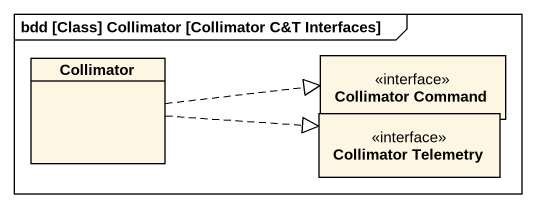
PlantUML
@startuml
mainframe bdd [Class] Collimator [Collimator C&T Interfaces]
hide circle
hide empty members
class Collimator
interface "Collimator Telemetry" as Collimator_Telemetry
interface "Collimator Command" as Collimator_Command
Collimator .right.|> Collimator_Telemetry
Collimator .right.|> Collimator_Command
@enduml
